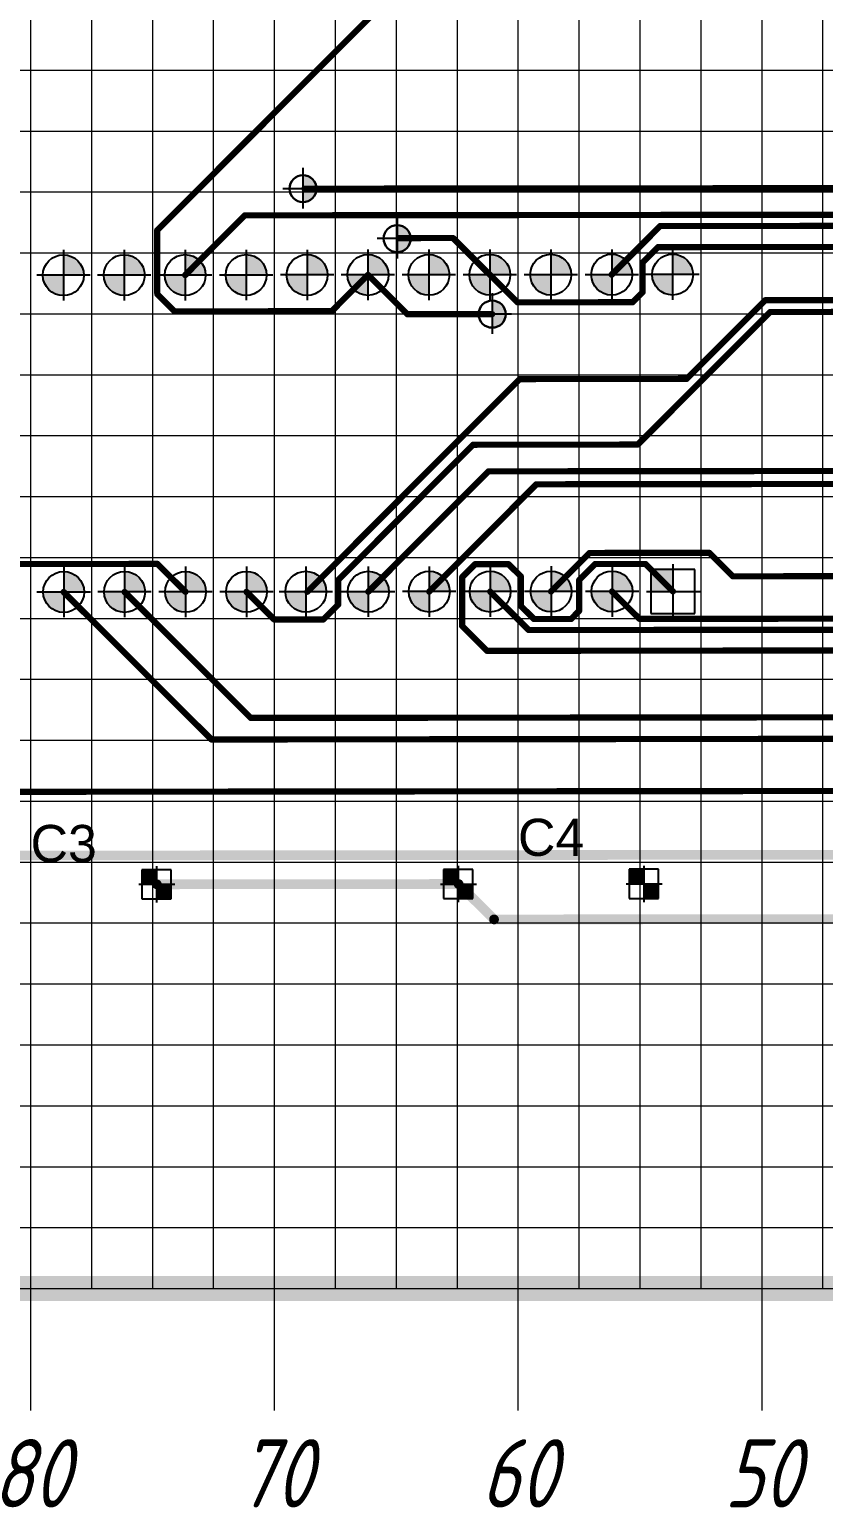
# Model space of a CAD drawing. Header units: millimetres. Extents: x 4478846 to 4492776, y 3796523 to 3799112.
# Drawn here: x 4489188.1 to 4489220.7, y 3797390.9 to 3797451.6 of the extents above; entities that cross this region are included whole.
import ezdxf

# ---------------------------------------------------------------- set-up
doc = ezdxf.new("R2010")
doc.units = ezdxf.units.MM
doc.layers.get('0').update_dxf_attribs({"lineweight": 25})
for name, color, linetype in [('BottomLayer', 5, 'Continuous'), ('InternalPlane1', 76, 'Continuous'), ('InternalPlane2', 16, 'Continuous'), ('TopLayer', 1, 'Continuous'), ('TopOverlay', 2, 'Continuous'), ('Размеры', 7, 'Continuous')]:
    doc.layers.add(name, color=color, linetype=linetype)
doc.layers.add('Tonkaya', color=3, linetype='Continuous', lineweight=25)
doc.layers.add('тонкая', color=7, linetype='Continuous', lineweight=13)
doc.styles.get("Standard").update_dxf_attribs({"font": 'arial.ttf'})
doc.styles.add('стиль1', font='romans.shx', dxfattribs={"width": 0.75, "oblique": 15, "height": 3.5})

# ---------------------------------------------------------------- blocks, each defined once
blk = doc.blocks.new('*U206')
at = {"layer": 'тонкая'}
blk.add_line((-64, 0), (64, 0), dxfattribs=at)
blk = doc.blocks.new('*U207')
at = {"layer": 'тонкая', "color": 0, "linetype": 'ByBlock', "lineweight": -2, "transparency": 16777216}
for p in [(0, 50), (0, 47.5), (0, 45), (0, 42.5), (0, 40), (0, 37.5), (0, 35), (0, 32.5), (0, 30), (0, 27.5), (0, 25), (0, 22.5), (0, 20), (0, 17.5), (0, 15), (0, 12.5), (0, 10), (0, 7.5), (0, 5), (0, 2.5), (0, 0)]:
    blk.add_blockref('*U206', p, dxfattribs=at)
blk = doc.blocks.new('*U208')
at = {"layer": 'тонкая'}
blk.add_line((0, 47.5), (0, -47.5), dxfattribs=at)
blk = doc.blocks.new('*U209')
at = {"layer": 'тонкая', "color": 0, "linetype": 'ByBlock', "lineweight": -2, "transparency": 16777216}
for p in [(47.5, 0), (50, 0), (52.5, 0), (55, 0), (57.5, 0), (60, 0), (62.5, 0), (65, 0), (67.5, 0), (70, 0), (72.5, 0), (75, 0), (77.5, 0), (80, 0)]:
    blk.add_blockref('*U208', p, dxfattribs=at)
blk = doc.blocks.new('*U216')
at = {"layer": 'тонкая'}
blk.add_line((0, 2.5), (0, -2.5), dxfattribs=at)
blk = doc.blocks.new('*U217')
at = {"layer": 'тонкая', "color": 0, "linetype": 'ByBlock', "lineweight": -2, "transparency": 16777216}
for p in [(40, 0), (50, 0), (60, 0), (70, 0)]:
    blk.add_blockref('*U216', p, dxfattribs=at)

msp = doc.modelspace()

# ---------------------------------------------------------------- hatches: boundary and pattern name
at = {"layer": 'Tonkaya'}
h = msp.add_hatch(color=7, dxfattribs=at)
h.dxf.hatch_style = 1
h.paths.add_polyline_path([(4489189.47221, 3797442.31672), (4489189.47221, 3797441.47786), (4489190.31107, 3797441.47786, 0.41421356)])
h.paths.add_polyline_path([(4489189.47221, 3797441.47786), (4489188.63335, 3797441.47786, 0.41421356), (4489189.47221, 3797440.639)])
h = msp.add_hatch(color=7, dxfattribs=at)
h.dxf.hatch_style = 1
h.paths.add_polyline_path([(4489191.97223, 3797442.31926), (4489191.97223, 3797441.4804), (4489192.81109, 3797441.4804, 0.41421356)])
h.paths.add_polyline_path([(4489191.97223, 3797441.4804), (4489191.13337, 3797441.4804, 0.41421356), (4489191.97223, 3797440.64154)])
h = msp.add_hatch(color=7, dxfattribs=at)
h.dxf.hatch_style = 1
h.paths.add_polyline_path([(4489194.47225, 3797442.32179), (4489194.47225, 3797441.48293), (4489195.31111, 3797441.48293, 0.41421356)])
h.paths.add_polyline_path([(4489194.47225, 3797441.48293), (4489193.63339, 3797441.48293, 0.41421356), (4489194.47225, 3797440.64407)])
h = msp.add_hatch(color=7, dxfattribs=at)
h.dxf.hatch_style = 1
h.paths.add_polyline_path([(4489196.97222, 3797442.32433), (4489196.97222, 3797441.48547), (4489197.81108, 3797441.48547, 0.41421356)])
h.paths.add_polyline_path([(4489196.97222, 3797441.48547), (4489196.13336, 3797441.48547, 0.41421356), (4489196.97222, 3797440.64661)])
h = msp.add_hatch(color=7, dxfattribs=at)
h.dxf.hatch_style = 1
h.paths.add_polyline_path([(4489199.47224, 3797442.32687), (4489199.47224, 3797441.48801), (4489200.3111, 3797441.48801, 0.41421356)])
h.paths.add_polyline_path([(4489199.47224, 3797441.48801), (4489198.63338, 3797441.48801, 0.41421356), (4489199.47224, 3797440.64915)])
h = msp.add_hatch(color=7, dxfattribs=at)
h.dxf.hatch_style = 1
h.paths.add_polyline_path([(4489201.97221, 3797442.32941), (4489201.97221, 3797441.49055), (4489202.81107, 3797441.49055, 0.41421356)])
h.paths.add_polyline_path([(4489201.97221, 3797441.49055), (4489201.13335, 3797441.49055, 0.41421356), (4489201.97221, 3797440.65169)])
h = msp.add_hatch(color=7, dxfattribs=at)
h.dxf.hatch_style = 1
h.paths.add_polyline_path([(4489204.47223, 3797442.33194), (4489204.47223, 3797441.49308), (4489205.31109, 3797441.49308, 0.41421356)])
h.paths.add_polyline_path([(4489204.47223, 3797441.49308), (4489203.63337, 3797441.49308, 0.41421356), (4489204.47223, 3797440.65422)])
h = msp.add_hatch(color=7, dxfattribs=at)
h.dxf.hatch_style = 1
h.paths.add_polyline_path([(4489206.97224, 3797442.33448), (4489206.97224, 3797441.49562), (4489207.8111, 3797441.49562, 0.41421356)])
h.paths.add_polyline_path([(4489206.97224, 3797441.49562), (4489206.13338, 3797441.49562, 0.41421356), (4489206.97224, 3797440.65676)])
h = msp.add_hatch(color=7, dxfattribs=at)
h.dxf.hatch_style = 1
h.paths.add_polyline_path([(4489209.47221, 3797442.33702), (4489209.47221, 3797441.49816), (4489210.31107, 3797441.49816, 0.41421356)])
h.paths.add_polyline_path([(4489209.47221, 3797441.49816), (4489208.63335, 3797441.49816, 0.41421356), (4489209.47221, 3797440.6593)])
h = msp.add_hatch(color=7, dxfattribs=at)
h.dxf.hatch_style = 1
h.paths.add_polyline_path([(4489211.97223, 3797442.33956), (4489211.97223, 3797441.5007), (4489212.81109, 3797441.5007, 0.41421356)])
h.paths.add_polyline_path([(4489211.97223, 3797441.5007), (4489211.13337, 3797441.5007, 0.41421356), (4489211.97223, 3797440.66184)])
h = msp.add_hatch(color=7, dxfattribs=at)
h.dxf.hatch_style = 1
h.paths.add_polyline_path([(4489214.4722, 3797442.34209), (4489214.4722, 3797441.50323), (4489215.31106, 3797441.50323, 0.41421356)])
h.paths.add_polyline_path([(4489214.4722, 3797441.50323), (4489213.63334, 3797441.50323, 0.41421356), (4489214.4722, 3797440.66437)])
h = msp.add_hatch(color=7, dxfattribs=at)
h.dxf.hatch_style = 1
h.paths.add_polyline_path([(4489189.48541, 3797429.3167), (4489189.48541, 3797428.47784), (4489190.32427, 3797428.47784, 0.41421356)])
h.paths.add_polyline_path([(4489189.48541, 3797428.47784), (4489188.64655, 3797428.47784, 0.41421356), (4489189.48541, 3797427.63898)])
h = msp.add_hatch(color=7, dxfattribs=at)
h.dxf.hatch_style = 1
h.paths.add_polyline_path([(4489191.98543, 3797429.31924), (4489191.98543, 3797428.48038), (4489192.82429, 3797428.48038, 0.41421356)])
h.paths.add_polyline_path([(4489191.98543, 3797428.48038), (4489191.14657, 3797428.48038, 0.41421356), (4489191.98543, 3797427.64152)])
h = msp.add_hatch(color=7, dxfattribs=at)
h.dxf.hatch_style = 1
h.paths.add_polyline_path([(4489194.48545, 3797429.32178), (4489194.48545, 3797428.48292), (4489195.32431, 3797428.48292, 0.41421356)])
h.paths.add_polyline_path([(4489194.48545, 3797428.48292), (4489193.64659, 3797428.48292, 0.41421356), (4489194.48545, 3797427.64406)])
h = msp.add_hatch(color=7, dxfattribs=at)
h.dxf.hatch_style = 1
h.paths.add_polyline_path([(4489196.98541, 3797429.32431), (4489196.98541, 3797428.48545), (4489197.82427, 3797428.48545, 0.41421356)])
h.paths.add_polyline_path([(4489196.98541, 3797428.48545), (4489196.14655, 3797428.48545, 0.41421356), (4489196.98541, 3797427.64659)])
h = msp.add_hatch(color=7, dxfattribs=at)
h.dxf.hatch_style = 1
h.paths.add_polyline_path([(4489199.42193, 3797429.32679), (4489199.42193, 3797428.48793), (4489200.26079, 3797428.48793, 0.41421356)])
h.paths.add_polyline_path([(4489199.42193, 3797428.48793), (4489198.58307, 3797428.48793, 0.41421356), (4489199.42193, 3797427.64907)])
h = msp.add_hatch(color=7, dxfattribs=at)
h.dxf.hatch_style = 1
h.paths.add_polyline_path([(4489201.9854, 3797429.32939), (4489201.9854, 3797428.49053), (4489202.82426, 3797428.49053, 0.41421356)])
h.paths.add_polyline_path([(4489201.9854, 3797428.49053), (4489201.14654, 3797428.49053, 0.41421356), (4489201.9854, 3797427.65167)])
h = msp.add_hatch(color=7, dxfattribs=at)
h.dxf.hatch_style = 1
h.paths.add_polyline_path([(4489204.48542, 3797429.33193), (4489204.48542, 3797428.49307), (4489205.32428, 3797428.49307, 0.41421356)])
h.paths.add_polyline_path([(4489204.48542, 3797428.49307), (4489203.64656, 3797428.49307, 0.41421356), (4489204.48542, 3797427.65421)])
h = msp.add_hatch(color=7, dxfattribs=at)
h.dxf.hatch_style = 1
h.paths.add_polyline_path([(4489206.98544, 3797429.33446), (4489206.98544, 3797428.4956), (4489207.8243, 3797428.4956, 0.41421356)])
h.paths.add_polyline_path([(4489206.98544, 3797428.4956), (4489206.14658, 3797428.4956, 0.41421356), (4489206.98544, 3797427.65674)])
h = msp.add_hatch(color=7, dxfattribs=at)
h.dxf.hatch_style = 1
h.paths.add_polyline_path([(4489209.48541, 3797429.337), (4489209.48541, 3797428.49814), (4489210.32427, 3797428.49814, 0.41421356)])
h.paths.add_polyline_path([(4489209.48541, 3797428.49814), (4489208.64655, 3797428.49814, 0.41421356), (4489209.48541, 3797427.65928)])
h = msp.add_hatch(color=7, dxfattribs=at)
h.dxf.hatch_style = 1
h.paths.add_polyline_path([(4489211.98543, 3797429.33954), (4489211.98543, 3797428.50068), (4489212.82429, 3797428.50068, 0.41421356)])
h.paths.add_polyline_path([(4489211.98543, 3797428.50068), (4489211.14657, 3797428.50068, 0.41421356), (4489211.98543, 3797427.66182)])
at = {"layer": 'Размеры', "lineweight": 30}
h = msp.add_hatch(color=0, dxfattribs=at)
h.dxf.hatch_style = 1
edge = h.paths.add_edge_path()
edge.add_line((4489199.8575, 3797445.16468), (4489199.30314, 3797445.02962))
edge.add_line((4489199.30314, 3797445.02962), (4489199.30314, 3797444.47477))
edge.add_arc((4489199.3602, 3797444.9966), 0.52494, 263.7592025, 378.6746193)
edge = h.paths.add_edge_path()
edge.add_line((4489199.30314, 3797445.58446), (4489199.30314, 3797445.02962))
edge.add_line((4489199.30314, 3797445.02962), (4489199.8575, 3797445.16468))
edge.add_arc((4489199.26665, 3797444.96034), 0.62519, 19.0774453, 86.6543092)
h = msp.add_hatch(color=0, dxfattribs=at)
h.dxf.hatch_style = 1
edge = h.paths.add_edge_path()
edge.add_line((4489203.72375, 3797443.1162), (4489203.16939, 3797442.98114))
edge.add_line((4489203.16939, 3797442.98114), (4489203.16939, 3797442.42629))
edge.add_arc((4489203.22645, 3797442.94812), 0.52494, 263.7592025, 378.6746193)
edge = h.paths.add_edge_path()
edge.add_line((4489203.16939, 3797443.53598), (4489203.16939, 3797442.98114))
edge.add_line((4489203.16939, 3797442.98114), (4489203.72375, 3797443.1162))
edge.add_arc((4489203.1329, 3797442.91186), 0.62519, 19.0774453, 86.6543092)
h = msp.add_hatch(color=0, dxfattribs=at)
h.dxf.hatch_style = 1
edge = h.paths.add_edge_path()
edge.add_line((4489207.62243, 3797440.01636), (4489207.06807, 3797439.88129))
edge.add_line((4489207.06807, 3797439.88129), (4489207.06807, 3797439.32645))
edge.add_arc((4489207.12513, 3797439.84828), 0.52494, 263.7592025, 378.6746193)
edge = h.paths.add_edge_path()
edge.add_line((4489207.06807, 3797440.43614), (4489207.06807, 3797439.88129))
edge.add_line((4489207.06807, 3797439.88129), (4489207.62243, 3797440.01636))
edge.add_arc((4489207.03158, 3797439.81202), 0.62519, 19.0774453, 86.6543092)

# ---------------------------------------------------------------- linework, layer by layer
at = {"color": 7, "linetype": 'Continuous'}
for p, q in [((4489215.3873, 3797429.40481), (4489213.5841, 3797429.40481)), ((4489213.5841, 3797429.40481), (4489213.5841, 3797427.60162)), ((4489214.4857, 3797429.61375), (4489214.48509, 3797427.3773)), ((4489215.3873, 3797427.60162), (4489215.3873, 3797429.40481)), ((4489213.39454, 3797428.50322), (4489215.60903, 3797428.50322)), ((4489213.5841, 3797427.60162), (4489215.3873, 3797427.60162)), ((4489193.29686, 3797417.22209), (4489193.29645, 3797415.73113)), ((4489205.67687, 3797417.23466), (4489205.67646, 3797415.7437)), ((4489213.29686, 3797417.24239), (4489213.29645, 3797415.75143)), ((4489193.89793, 3797417.0828), (4489192.6958, 3797417.0828)), ((4489192.6958, 3797417.0828), (4489192.6958, 3797415.88067)), ((4489193.89793, 3797415.88067), (4489193.89793, 3797417.0828)), ((4489193.89793, 3797415.88067), (4489193.89793, 3797417.0828)), ((4489206.27793, 3797417.09537), (4489205.0758, 3797417.09537)), ((4489205.0758, 3797417.09537), (4489205.0758, 3797415.89324)), ((4489206.27793, 3797415.89324), (4489206.27793, 3797417.09537)), ((4489206.27793, 3797415.89324), (4489206.27793, 3797417.09537)), ((4489213.89793, 3797417.1031), (4489212.6958, 3797417.1031)), ((4489212.6958, 3797417.1031), (4489212.6958, 3797415.90097)), ((4489213.89793, 3797415.90097), (4489213.89793, 3797417.1031)), ((4489213.89793, 3797415.90097), (4489213.89793, 3797417.1031)), ((4489192.56942, 3797416.48174), (4489194.04575, 3797416.48174)), ((4489204.94943, 3797416.4943), (4489206.42575, 3797416.4943)), ((4489212.56942, 3797416.50204), (4489214.04575, 3797416.50204)), ((4489192.6958, 3797415.88067), (4489193.89793, 3797415.88067)), ((4489205.0758, 3797415.89324), (4489206.27793, 3797415.89324)), ((4489212.6958, 3797415.90097), (4489213.89793, 3797415.90097))]:
    msp.add_line(p, q, dxfattribs=at)
at = {"color": 7}
for points in [[(4489214.4857, 3797428.50322), (4489214.4857, 3797429.40481), (4489213.5841, 3797428.50322), (4489213.5841, 3797429.40481)], [(4489214.4857, 3797428.50322), (4489214.4857, 3797429.40481), (4489213.5841, 3797428.50322), (4489213.5841, 3797429.40481)], [(4489193.29686, 3797416.48174), (4489193.29686, 3797417.0828), (4489192.6958, 3797416.48174), (4489192.6958, 3797417.0828)], [(4489193.29686, 3797416.48174), (4489193.29686, 3797417.0828), (4489192.6958, 3797416.48174), (4489192.6958, 3797417.0828)], [(4489205.67687, 3797416.4943), (4489205.67687, 3797417.09537), (4489205.0758, 3797416.4943), (4489205.0758, 3797417.09537)], [(4489205.67687, 3797416.4943), (4489205.67687, 3797417.09537), (4489205.0758, 3797416.4943), (4489205.0758, 3797417.09537)], [(4489213.29686, 3797416.50204), (4489213.29686, 3797417.1031), (4489212.6958, 3797416.50204), (4489212.6958, 3797417.1031)], [(4489213.29686, 3797416.50204), (4489213.29686, 3797417.1031), (4489212.6958, 3797416.50204), (4489212.6958, 3797417.1031)], [(4489193.29686, 3797416.48174), (4489193.29686, 3797415.88067), (4489193.89793, 3797416.48174), (4489193.89793, 3797415.88067)], [(4489193.29686, 3797416.48174), (4489193.29686, 3797415.88067), (4489193.89793, 3797416.48174), (4489193.89793, 3797415.88067)], [(4489205.67687, 3797416.4943), (4489205.67687, 3797415.89324), (4489206.27793, 3797416.4943), (4489206.27793, 3797415.89324)], [(4489205.67687, 3797416.4943), (4489205.67687, 3797415.89324), (4489206.27793, 3797416.4943), (4489206.27793, 3797415.89324)], [(4489213.29686, 3797416.50204), (4489213.29686, 3797415.90097), (4489213.89793, 3797416.50204), (4489213.89793, 3797415.90097)], [(4489213.29686, 3797416.50204), (4489213.29686, 3797415.90097), (4489213.89793, 3797416.50204), (4489213.89793, 3797415.90097)]]:
    msp.add_solid(points, dxfattribs=at)
at = {"layer": 'BottomLayer'}
for points, const_width in [([(4489218.9571, 3797469.00777), (4489193.32317, 3797443.32175)], 0.254), ([(4489248.01041, 3797445.07905), (4489199.36664, 3797445.02968)], 0.254), ([(4489196.91934, 3797443.935), (4489194.47225, 3797441.48293)], 0.254), ([(4489251.91935, 3797443.99082), (4489196.91934, 3797443.935)], 0.254), ([(4489193.32582, 3797440.70555), (4489193.32317, 3797443.32175)], 0.254), ([(4489213.96258, 3797443.49509), (4489211.97223, 3797441.5007)], 0.254), ([(4489258.49938, 3797443.5403), (4489213.96258, 3797443.49509)], 0.254), ([(4489205.46094, 3797443.00386), (4489203.2295, 3797443.0016)], 0.254), ([(4489206.97224, 3797441.49562), (4489205.46094, 3797443.00386)], 0.254), ([(4489213.87248, 3797442.6314), (4489213.23812, 3797441.99576)], 0.254), ([(4489255.22366, 3797442.67337), (4489213.87248, 3797442.6314)], 0.254), ([(4489213.23936, 3797440.77656), (4489213.23812, 3797441.99576)], 0.254), ([(4489201.97221, 3797441.49055), (4489200.48629, 3797440.00161)], 0.254), ([(4489203.58827, 3797439.87776), (4489201.97221, 3797441.49055)], 0.254), ([(4489208.10522, 3797440.36495), (4489206.97224, 3797441.49562)], 0.254), ([(4489194.03774, 3797439.99507), (4489193.32582, 3797440.70555)], 0.254), ([(4489213.23936, 3797440.77656), (4489212.83337, 3797440.36975)], 0.254), ([(4489212.83337, 3797440.36975), (4489208.10522, 3797440.36495)], 0.254), ([(4489218.27077, 3797440.45334), (4489215.04637, 3797437.22239)], 0.254), ([(4489257.33092, 3797440.49299), (4489218.27077, 3797440.45334)], 0.254), ([(4489200.48629, 3797440.00161), (4489194.03774, 3797439.99507)], 0.254), ([(4489207.06807, 3797439.88129), (4489203.58827, 3797439.87776)], 0.254), ([(4489218.47258, 3797439.96907), (4489213.0425, 3797434.52796)], 0.254), ([(4489241.07857, 3797439.99201), (4489218.47258, 3797439.96907)], 0.254), ([(4489208.19518, 3797437.21544), (4489199.48543, 3797428.48799)], 0.254), ([(4489215.04637, 3797437.22239), (4489208.19518, 3797437.21544)], 0.254), ([(4489206.28611, 3797434.5211), (4489200.75453, 3797428.97828)], 0.254), ([(4489213.0425, 3797434.52796), (4489206.28611, 3797434.5211)], 0.254), ([(4489206.91439, 3797433.42953), (4489201.9854, 3797428.49053)], 0.254), ([(4489240.5264, 3797433.46365), (4489206.91439, 3797433.42953)], 0.254), ([(4489208.88155, 3797432.89813), (4489204.48542, 3797428.49307)], 0.254), ([(4489239.30774, 3797432.92901), (4489208.88155, 3797432.89813)], 0.254), ([(4489211.0648, 3797430.08074), (4489209.48541, 3797428.49814)], 0.254), ([(4489215.9768, 3797430.08573), (4489211.0648, 3797430.08074)], 0.254), ([(4489216.94278, 3797429.12171), (4489215.9768, 3797430.08573)], 0.254), ([(4489193.33488, 3797429.63115), (4489178.65587, 3797429.61625)], 0.254), ([(4489194.48545, 3797428.48292), (4489193.33488, 3797429.63115)], 0.254), ([(4489206.37028, 3797429.62198), (4489205.83442, 3797429.08504)], 0.254), ([(4489207.73588, 3797429.62336), (4489206.37028, 3797429.62198)], 0.254), ([(4489208.2474, 3797429.11289), (4489207.73588, 3797429.62336)], 0.254), ([(4489211.29787, 3797429.62698), (4489210.63515, 3797428.96291)], 0.254), ([(4489213.35725, 3797429.62907), (4489211.29787, 3797429.62698)], 0.254), ([(4489214.4854, 3797428.50322), (4489213.35725, 3797429.62907)], 0.254), ([(4489222.49166, 3797429.12734), (4489216.94278, 3797429.12171)], 0.254), ([(4489200.75556, 3797427.96228), (4489200.75453, 3797428.97828)], 0.254), ([(4489205.83646, 3797427.07844), (4489205.83442, 3797429.08504)], 0.254), ([(4489208.24862, 3797427.90329), (4489208.2474, 3797429.11289)], 0.254), ([(4489210.63643, 3797427.70251), (4489210.63515, 3797428.96291)], 0.254), ([(4489195.55006, 3797422.42548), (4489189.48541, 3797428.47784)], 0.254), ([(4489197.16588, 3797423.31044), (4489191.98543, 3797428.48038)], 0.254), ([(4489198.12317, 3797427.35001), (4489196.98541, 3797428.48545)], 0.254), ([(4489200.75556, 3797427.96228), (4489200.14658, 3797427.35206)], 0.254), ([(4489208.56804, 3797426.91621), (4489206.98544, 3797428.4956)], 0.254), ([(4489213.11357, 3797427.37483), (4489211.98543, 3797428.50068)], 0.254), ([(4489200.14658, 3797427.35206), (4489198.12317, 3797427.35001)], 0.254), ([(4489208.78257, 3797427.37043), (4489208.24862, 3797427.90329)], 0.254), ([(4489210.30656, 3797427.37198), (4489208.78257, 3797427.37043)], 0.254), ([(4489210.63643, 3797427.70251), (4489210.30656, 3797427.37198)], 0.254), ([(4489224.95403, 3797427.38684), (4489213.11357, 3797427.37483)], 0.254), ([(4489206.85349, 3797426.06347), (4489205.83646, 3797427.07844)], 0.254), ([(4489260.40601, 3797426.96883), (4489208.56804, 3797426.91621)], 0.254), ([(4489252.4199, 3797426.10972), (4489206.85349, 3797426.06347)], 0.254), ([(4489230.76066, 3797423.34453), (4489197.16588, 3797423.31044)], 0.254), ([(4489232.27138, 3797422.46276), (4489195.55006, 3797422.42548)], 0.254), ([(4489241.45413, 3797420.33279), (4489165.99076, 3797420.25619)], 0.254), ([(4489238.27035, 3797417.71335), (4489186.87236, 3797417.66118)], 0.4), ([(4489205.68759, 3797416.4943), (4489193.30758, 3797416.48174)], 0.4), ([(4489207.14469, 3797415.04016), (4489205.68759, 3797416.4943)], 0.4), ([(4489253.49464, 3797415.0872), (4489207.14469, 3797415.04016)], 0.4)]:
    msp.add_lwpolyline(points, dxfattribs=dict(at, const_width=const_width))
for points, const_width in [([(4489199.43014, 3797445.02974, -1), (4489199.30314, 3797445.02962, -1)], 0.127), ([(4489196.98284, 3797443.93506, -1), (4489196.85584, 3797443.93493, -1)], 0.127), ([(4489196.98284, 3797443.93506, -1), (4489196.85584, 3797443.93493, -1)], 0.127), ([(4489193.38667, 3797443.32181, -1), (4489193.25967, 3797443.32168, -1)], 0.127), ([(4489193.38667, 3797443.32181, -1), (4489193.25967, 3797443.32168, -1)], 0.127), ([(4489214.02608, 3797443.49516, -1), (4489213.89908, 3797443.49503, -1)], 0.127), ([(4489214.02608, 3797443.49516, -1), (4489213.89908, 3797443.49503, -1)], 0.127), ([(4489203.293, 3797443.00166, -1), (4489203.166, 3797443.00154, -1)], 0.127), ([(4489205.52444, 3797443.00393, -1), (4489205.39744, 3797443.0038, -1)], 0.127), ([(4489205.52444, 3797443.00393, -1), (4489205.39744, 3797443.0038, -1)], 0.127), ([(4489213.93598, 3797442.63147, -1), (4489213.80898, 3797442.63134, -1)], 0.127), ([(4489213.93598, 3797442.63147, -1), (4489213.80898, 3797442.63134, -1)], 0.127), ([(4489213.30162, 3797441.99582, -1), (4489213.17462, 3797441.99569, -1)], 0.127), ([(4489213.30162, 3797441.99582, -1), (4489213.17462, 3797441.99569, -1)], 0.127), ([(4489194.53575, 3797441.483, -1), (4489194.40875, 3797441.48287, -1)], 0.127), ([(4489202.03571, 3797441.49061, -1), (4489201.90871, 3797441.49048, -1)], 0.127), ([(4489202.03571, 3797441.49061, -1), (4489201.90871, 3797441.49048, -1)], 0.127), ([(4489207.03574, 3797441.49569, -1), (4489206.90874, 3797441.49556, -1)], 0.127), ([(4489207.03574, 3797441.49569, -1), (4489206.90874, 3797441.49556, -1)], 0.127), ([(4489212.03573, 3797441.50076, -1), (4489211.90873, 3797441.50063, -1)], 0.127), ([(4489193.38932, 3797440.70561, -1), (4489193.26232, 3797440.70548, -1)], 0.127), ([(4489193.38932, 3797440.70561, -1), (4489193.26232, 3797440.70548, -1)], 0.127), ([(4489213.30286, 3797440.77662, -1), (4489213.17586, 3797440.77649, -1)], 0.127), ([(4489213.30286, 3797440.77662, -1), (4489213.17586, 3797440.77649, -1)], 0.127), ([(4489208.16872, 3797440.36501, -1), (4489208.04172, 3797440.36488, -1)], 0.127), ([(4489208.16872, 3797440.36501, -1), (4489208.04172, 3797440.36488, -1)], 0.127), ([(4489212.89687, 3797440.36981, -1), (4489212.76987, 3797440.36968, -1)], 0.127), ([(4489212.89687, 3797440.36981, -1), (4489212.76987, 3797440.36968, -1)], 0.127), ([(4489218.33427, 3797440.45341, -1), (4489218.20727, 3797440.45328, -1)], 0.127), ([(4489218.33427, 3797440.45341, -1), (4489218.20727, 3797440.45328, -1)], 0.127), ([(4489194.10124, 3797439.99513, -1), (4489193.97424, 3797439.995, -1)], 0.127), ([(4489194.10124, 3797439.99513, -1), (4489193.97424, 3797439.995, -1)], 0.127), ([(4489200.54979, 3797440.00168, -1), (4489200.42279, 3797440.00155, -1)], 0.127), ([(4489200.54979, 3797440.00168, -1), (4489200.42279, 3797440.00155, -1)], 0.127), ([(4489203.65177, 3797439.87783, -1), (4489203.52477, 3797439.8777, -1)], 0.127), ([(4489203.65177, 3797439.87783, -1), (4489203.52477, 3797439.8777, -1)], 0.127), ([(4489207.13157, 3797439.88136, -1), (4489207.00457, 3797439.88123, -1)], 0.127), ([(4489218.53608, 3797439.96913, -1), (4489218.40908, 3797439.96901, -1)], 0.127), ([(4489218.53608, 3797439.96913, -1), (4489218.40908, 3797439.96901, -1)], 0.127), ([(4489208.25868, 3797437.2155, -1), (4489208.13168, 3797437.21537, -1)], 0.127), ([(4489208.25868, 3797437.2155, -1), (4489208.13168, 3797437.21537, -1)], 0.127), ([(4489215.10987, 3797437.22246, -1), (4489214.98287, 3797437.22233, -1)], 0.127), ([(4489215.10987, 3797437.22246, -1), (4489214.98287, 3797437.22233, -1)], 0.127), ([(4489206.34961, 3797434.52116, -1), (4489206.22261, 3797434.52103, -1)], 0.127), ([(4489206.34961, 3797434.52116, -1), (4489206.22261, 3797434.52103, -1)], 0.127), ([(4489213.106, 3797434.52802, -1), (4489212.979, 3797434.52789, -1)], 0.127), ([(4489213.106, 3797434.52802, -1), (4489212.979, 3797434.52789, -1)], 0.127), ([(4489206.97789, 3797433.4296, -1), (4489206.85089, 3797433.42947, -1)], 0.127), ([(4489206.97789, 3797433.4296, -1), (4489206.85089, 3797433.42947, -1)], 0.127), ([(4489208.94505, 3797432.8982, -1), (4489208.81805, 3797432.89807, -1)], 0.127), ([(4489208.94505, 3797432.8982, -1), (4489208.81805, 3797432.89807, -1)], 0.127), ([(4489211.1283, 3797430.08081, -1), (4489211.0013, 3797430.08068, -1)], 0.127), ([(4489211.1283, 3797430.08081, -1), (4489211.0013, 3797430.08068, -1)], 0.127), ([(4489216.0403, 3797430.08579, -1), (4489215.9133, 3797430.08566, -1)], 0.127), ([(4489216.0403, 3797430.08579, -1), (4489215.9133, 3797430.08566, -1)], 0.127), ([(4489193.39838, 3797429.63121, -1), (4489193.27138, 3797429.63109, -1)], 0.127), ([(4489193.39838, 3797429.63121, -1), (4489193.27138, 3797429.63109, -1)], 0.127), ([(4489206.43378, 3797429.62204, -1), (4489206.30678, 3797429.62191, -1)], 0.127), ([(4489206.43378, 3797429.62204, -1), (4489206.30678, 3797429.62191, -1)], 0.127), ([(4489207.79938, 3797429.62343, -1), (4489207.67238, 3797429.6233, -1)], 0.127), ([(4489207.79938, 3797429.62343, -1), (4489207.67238, 3797429.6233, -1)], 0.127), ([(4489211.36137, 3797429.62704, -1), (4489211.23437, 3797429.62691, -1)], 0.127), ([(4489211.36137, 3797429.62704, -1), (4489211.23437, 3797429.62691, -1)], 0.127), ([(4489213.42075, 3797429.62913, -1), (4489213.29375, 3797429.62901, -1)], 0.127), ([(4489213.42075, 3797429.62913, -1), (4489213.29375, 3797429.62901, -1)], 0.127), ([(4489217.00628, 3797429.12178, -1), (4489216.87928, 3797429.12165, -1)], 0.127), ([(4489217.00628, 3797429.12178, -1), (4489216.87928, 3797429.12165, -1)], 0.127), ([(4489200.81803, 3797428.97834, -1), (4489200.69103, 3797428.97822, -1)], 0.127), ([(4489200.81803, 3797428.97834, -1), (4489200.69103, 3797428.97822, -1)], 0.127), ([(4489205.89792, 3797429.0851, -1), (4489205.77092, 3797429.08497, -1)], 0.127), ([(4489205.89792, 3797429.0851, -1), (4489205.77092, 3797429.08497, -1)], 0.127), ([(4489208.3109, 3797429.11295, -1), (4489208.1839, 3797429.11282, -1)], 0.127), ([(4489208.3109, 3797429.11295, -1), (4489208.1839, 3797429.11282, -1)], 0.127), ([(4489210.69865, 3797428.96297, -1), (4489210.57165, 3797428.96284, -1)], 0.127), ([(4489210.69865, 3797428.96297, -1), (4489210.57165, 3797428.96284, -1)], 0.127), ([(4489189.54891, 3797428.47791, -1), (4489189.42191, 3797428.47778, -1)], 0.127), ([(4489192.04893, 3797428.48044, -1), (4489191.92193, 3797428.48031, -1)], 0.127), ([(4489194.54895, 3797428.48298, -1), (4489194.42195, 3797428.48285, -1)], 0.127), ([(4489197.04891, 3797428.48552, -1), (4489196.92191, 3797428.48539, -1)], 0.127), ([(4489199.54893, 3797428.48806, -1), (4489199.42193, 3797428.48793, -1)], 0.127), ([(4489200.81906, 3797427.96235, -1), (4489200.69206, 3797427.96222, -1)], 0.127), ([(4489200.81906, 3797427.96235, -1), (4489200.69206, 3797427.96222, -1)], 0.127), ([(4489202.0489, 3797428.49059, -1), (4489201.9219, 3797428.49046, -1)], 0.127), ([(4489204.54892, 3797428.49313, -1), (4489204.42192, 3797428.493, -1)], 0.127), ([(4489207.04894, 3797428.49567, -1), (4489206.92194, 3797428.49554, -1)], 0.127), ([(4489209.54891, 3797428.49821, -1), (4489209.42191, 3797428.49808, -1)], 0.127), ([(4489212.04893, 3797428.50074, -1), (4489211.92193, 3797428.50061, -1)], 0.127), ([(4489214.5489, 3797428.50328, -1), (4489214.4219, 3797428.50315, -1)], 0.127), ([(4489198.18667, 3797427.35007, -1), (4489198.05967, 3797427.34994, -1)], 0.127), ([(4489198.18667, 3797427.35007, -1), (4489198.05967, 3797427.34994, -1)], 0.127), ([(4489200.21008, 3797427.35213, -1), (4489200.08308, 3797427.352, -1)], 0.127), ([(4489200.21008, 3797427.35213, -1), (4489200.08308, 3797427.352, -1)], 0.127), ([(4489208.31212, 3797427.90335, -1), (4489208.18512, 3797427.90322, -1)], 0.127), ([(4489208.31212, 3797427.90335, -1), (4489208.18512, 3797427.90322, -1)], 0.127), ([(4489208.84607, 3797427.37049, -1), (4489208.71907, 3797427.37036, -1)], 0.127), ([(4489208.84607, 3797427.37049, -1), (4489208.71907, 3797427.37036, -1)], 0.127), ([(4489210.37006, 3797427.37204, -1), (4489210.24306, 3797427.37191, -1)], 0.127), ([(4489210.37006, 3797427.37204, -1), (4489210.24306, 3797427.37191, -1)], 0.127), ([(4489210.69993, 3797427.70258, -1), (4489210.57293, 3797427.70245, -1)], 0.127), ([(4489210.69993, 3797427.70258, -1), (4489210.57293, 3797427.70245, -1)], 0.127), ([(4489213.17707, 3797427.37489, -1), (4489213.05007, 3797427.37476, -1)], 0.127), ([(4489213.17707, 3797427.37489, -1), (4489213.05007, 3797427.37476, -1)], 0.127), ([(4489205.89996, 3797427.0785, -1), (4489205.77296, 3797427.07837, -1)], 0.127), ([(4489205.89996, 3797427.0785, -1), (4489205.77296, 3797427.07837, -1)], 0.127), ([(4489208.63154, 3797426.91628, -1), (4489208.50454, 3797426.91615, -1)], 0.127), ([(4489208.63154, 3797426.91628, -1), (4489208.50454, 3797426.91615, -1)], 0.127), ([(4489206.91699, 3797426.06353, -1), (4489206.78999, 3797426.0634, -1)], 0.127), ([(4489206.91699, 3797426.06353, -1), (4489206.78999, 3797426.0634, -1)], 0.127), ([(4489197.22938, 3797423.3105, -1), (4489197.10238, 3797423.31037, -1)], 0.127), ([(4489197.22938, 3797423.3105, -1), (4489197.10238, 3797423.31037, -1)], 0.127), ([(4489195.61356, 3797422.42555, -1), (4489195.48656, 3797422.42542, -1)], 0.127), ([(4489195.61356, 3797422.42555, -1), (4489195.48656, 3797422.42542, -1)], 0.127), ([(4489193.40758, 3797416.48184, -1), (4489193.20759, 3797416.48164, -1)], 0.2), ([(4489205.78759, 3797416.49441, -1), (4489205.58759, 3797416.4942, -1)], 0.2), ([(4489205.78759, 3797416.49441, -1), (4489205.58759, 3797416.4942, -1)], 0.2), ([(4489207.24469, 3797415.04026, -1), (4489207.04469, 3797415.04006, -1)], 0.2), ([(4489207.24469, 3797415.04026, -1), (4489207.04469, 3797415.04006, -1)], 0.2)]:
    msp.add_lwpolyline(points, format="xyb", close=True, dxfattribs=dict(at, const_width=const_width))
at = {"layer": 'InternalPlane1', "lineweight": 106, "const_width": 1.016}
msp.add_lwpolyline([(4489140.62638, 3797399.89432), (4489268.62638, 3797399.89432)], dxfattribs=at)
at = {"layer": 'InternalPlane2', "lineweight": 106, "const_width": 1.016}
msp.add_lwpolyline([(4489140.62638, 3797399.89432), (4489268.62638, 3797399.89432)], dxfattribs=at)
at = {"layer": 'Tonkaya', "color": 7}
for p, q in [((4489199.30314, 3797445.8872), (4489199.30314, 3797444.2163)), ((4489200.09713, 3797445.02962), (4489198.48269, 3797445.02962)), ((4489203.16939, 3797443.83872), (4489203.16939, 3797442.16782)), ((4489203.96338, 3797442.98114), (4489202.34893, 3797442.98114)), ((4489189.47221, 3797442.51471), (4489189.47221, 3797440.44101)), ((4489191.97223, 3797442.51725), (4489191.97223, 3797440.44355)), ((4489194.47225, 3797442.51979), (4489194.47225, 3797440.44608)), ((4489196.97222, 3797442.52232), (4489196.97222, 3797440.44862)), ((4489199.47224, 3797442.52486), (4489199.47224, 3797440.45116)), ((4489201.97221, 3797442.5274), (4489201.97221, 3797440.4537)), ((4489204.47223, 3797442.52993), (4489204.47223, 3797440.45623)), ((4489206.97224, 3797442.53247), (4489206.97224, 3797440.45877)), ((4489209.47221, 3797442.53501), (4489209.47221, 3797440.46131)), ((4489211.97223, 3797442.53755), (4489211.97223, 3797440.46385)), ((4489214.4722, 3797442.54008), (4489214.4722, 3797440.46638)), ((4489190.56644, 3797441.47786), (4489188.37799, 3797441.47786)), ((4489193.06645, 3797441.4804), (4489190.87801, 3797441.4804)), ((4489195.56647, 3797441.48293), (4489193.37803, 3797441.48293)), ((4489198.06644, 3797441.48547), (4489195.878, 3797441.48547)), ((4489200.56646, 3797441.48801), (4489198.37802, 3797441.48801)), ((4489203.06643, 3797441.49055), (4489200.87798, 3797441.49055)), ((4489205.56645, 3797441.49308), (4489203.378, 3797441.49308)), ((4489208.06647, 3797441.49562), (4489205.87802, 3797441.49562)), ((4489210.56644, 3797441.49816), (4489208.37799, 3797441.49816)), ((4489213.06645, 3797441.5007), (4489210.87801, 3797441.5007)), ((4489215.56642, 3797441.50323), (4489213.37798, 3797441.50323)), ((4489207.06807, 3797440.73888), (4489207.06807, 3797439.06797)), ((4489207.86206, 3797439.88129), (4489206.24761, 3797439.88129)), ((4489189.48541, 3797429.51469), (4489189.48541, 3797427.44099)), ((4489191.98543, 3797429.51723), (4489191.98543, 3797427.44353)), ((4489194.48545, 3797429.51977), (4489194.48545, 3797427.44607)), ((4489196.98541, 3797429.5223), (4489196.98541, 3797427.4486)), ((4489199.42193, 3797429.52478), (4489199.42193, 3797427.45108)), ((4489201.9854, 3797429.52738), (4489201.9854, 3797427.45368)), ((4489204.48542, 3797429.52992), (4489204.48542, 3797427.45622)), ((4489206.98544, 3797429.53245), (4489206.98544, 3797427.45875)), ((4489209.48541, 3797429.53499), (4489209.48541, 3797427.46129)), ((4489211.98543, 3797429.53753), (4489211.98543, 3797427.46383)), ((4489190.57963, 3797428.47784), (4489188.39118, 3797428.47784)), ((4489193.07965, 3797428.48038), (4489190.8912, 3797428.48038)), ((4489195.57967, 3797428.48292), (4489193.39122, 3797428.48292)), ((4489198.07964, 3797428.48545), (4489195.89119, 3797428.48545)), ((4489200.51616, 3797428.48793), (4489198.32771, 3797428.48793)), ((4489203.07962, 3797428.49053), (4489200.89118, 3797428.49053)), ((4489205.57964, 3797428.49307), (4489203.3912, 3797428.49307)), ((4489208.07966, 3797428.4956), (4489205.89122, 3797428.4956)), ((4489210.57963, 3797428.49814), (4489208.39118, 3797428.49814)), ((4489213.07965, 3797428.50068), (4489210.8912, 3797428.50068))]:
    msp.add_line(p, q, dxfattribs=at)
for centre in [(4489189.47221, 3797441.47786), (4489191.97223, 3797441.4804), (4489194.47225, 3797441.48293), (4489196.97222, 3797441.48547), (4489199.47224, 3797441.48801), (4489201.97221, 3797441.49055), (4489204.47223, 3797441.49308), (4489206.97224, 3797441.49562), (4489209.47221, 3797441.49816), (4489211.97223, 3797441.5007), (4489214.4722, 3797441.50323), (4489189.48541, 3797428.47784), (4489191.98543, 3797428.48038), (4489194.48545, 3797428.48292), (4489196.98541, 3797428.48545), (4489199.42193, 3797428.48793), (4489201.9854, 3797428.49053), (4489204.48542, 3797428.49307), (4489206.98544, 3797428.4956), (4489209.48541, 3797428.49814), (4489211.98543, 3797428.50068)]:
    msp.add_circle(centre, 0.83886, dxfattribs=at)
at = {"layer": 'TopLayer', "color": 0, "lineweight": 30}
for centre in [(4489199.30314, 3797445.02962), (4489203.16939, 3797442.98114), (4489207.06807, 3797439.88129)]:
    msp.add_circle(centre, 0.55484, dxfattribs=at)

# ---------------------------------------------------------------- block references
at = {"layer": 'тонкая'}
for name, p in [('*U207', (4489204.62638, 3797399.89432)), ('*U209', (4489140.62638, 3797447.39432)), ('*U217', (4489148.12638, 3797397.39432))]:
    msp.add_blockref(name, p, dxfattribs=at)

# ---------------------------------------------------------------- texts
at = {"layer": 'Tonkaya', "color": 7, "lineweight": 30, "char_height": 2.8, "width": 54, "attachment_point": 5, "style": 'стиль1'}
for s, insert in [('80', (4489188.13813, 3797392.3097, -59.74441)), ('70', (4489198.13813, 3797392.3097, -59.74441)), ('60', (4489208.13813, 3797392.3097, -59.74441)), ('50', (4489218.13813, 3797392.3097, -59.74441))]:
    msp.add_mtext(s, dxfattribs=dict(at, insert=insert))
at = {"layer": 'TopOverlay'}
for s, p in [('C3', (4489188.12638, 3797417.39432)), ('C4', (4489208.12638, 3797417.64834))]:
    msp.add_text(s, height=1.524, dxfattribs=at).set_placement(p)

doc.saveas('drawing.dxf')
